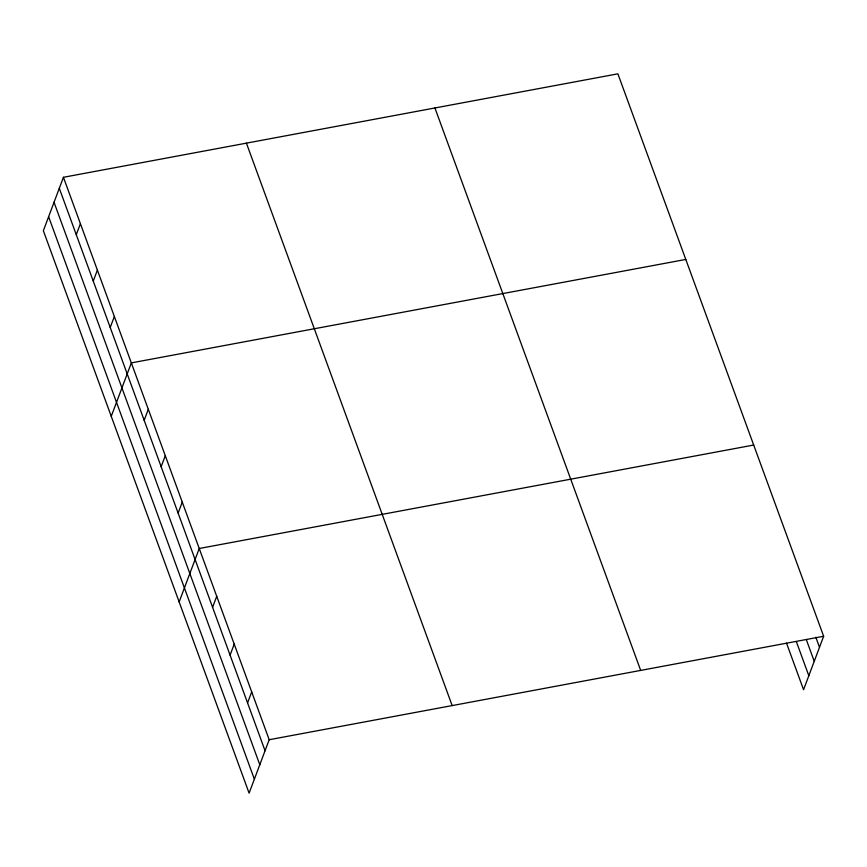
<?xml version="1.0" encoding="UTF-8"?>
<svg xmlns="http://www.w3.org/2000/svg" width="867" height="867" viewBox="0 0 867 867"><rect width="100%" height="100%" fill="white"/><g stroke="black" fill="none" stroke-linecap="round" stroke-linejoin="round"><path stroke-width="1.3" d="M63.432 177.291L43.35 230.73L249.111 793.164L269.193 739.724L63.432 177.291L617.889 73.836L823.65 636.27L803.568 689.709L786.532 643.162M76.274 234.697L80.414 223.686M93.246 281.103L97.386 270.092M110.217 327.498L114.357 316.488M111.247 416.333L131.34 362.894L685.797 259.439M144.171 420.3L148.311 409.289M161.143 466.706L165.283 455.695M178.125 513.101L182.265 502.091M179.144 601.936L199.237 548.497L753.694 445.042M212.588 607.312L216.728 596.301M230.08 655.116L234.22 644.105M247.561 702.931L251.701 691.909M269.193 739.724L823.65 636.27M815.825 637.223L819.51 647.281M806.418 639.9L814.243 661.283M796.394 641.743L808.824 675.707M434.92 107.974L640.68 670.408M246.412 143.153L452.162 705.586M59.303 188.302L265.053 750.735M54.036 202.304L259.797 764.737M48.617 216.728L254.367 779.162"/></g></svg>
